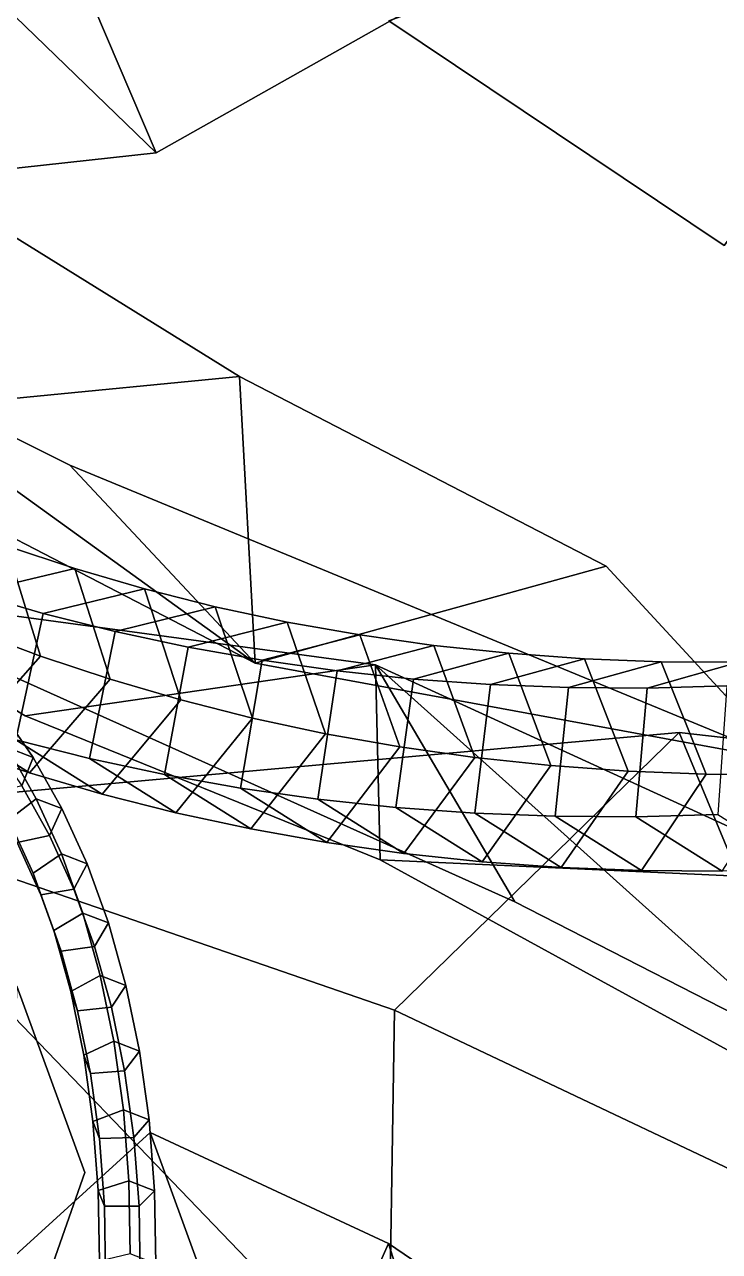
# Model space of a CAD drawing. Header units: metres. Extents: x -219 to 389, y -251 to 301.
# Drawn here: x 323.79 to 333.72, y -26.41 to -8.87 of the extents above; entities that cross this region are included whole.
import ezdxf

# ---------------------------------------------------------------- set-up
doc = ezdxf.new("R2010")
doc.units = ezdxf.units.M

msp = doc.modelspace()

# ---------------------------------------------------------------- linework, layer by layer
at = {"layer": 'Breeder_Intrnd', "color": 3}
for points in [[(323.0439, -17.5353, 832.8173), (324.0191, -17.9013, 834.0632), (323.5338, -16.3245, 834.9064), (322.5745, -15.9648, 833.681)], [(323.5338, -16.3245, 834.9064), (324.5109, -16.6495, 836.1274), (323.0457, -16.9949, 837.2075), (322.0525, -16.6642, 835.9661)], [(324.0191, -17.9013, 834.0632), (325.0123, -18.232, 835.3046), (324.5109, -16.6495, 836.1274), (323.5338, -16.3245, 834.9064)], [(324.5109, -16.6495, 836.1274), (325.505, -16.9395, 837.3435), (324.0562, -17.29, 838.4439), (323.0457, -16.9949, 837.2075)], [(325.0123, -18.232, 835.3046), (326.0229, -18.5271, 836.541), (325.505, -16.9395, 837.3435), (324.5109, -16.6495, 836.1274)], [(323.0457, -16.9949, 837.2075), (324.0562, -17.29, 838.4439), (323.6652, -19.09763, 838.3318), (322.6278, -18.794, 837.0623)], [(325.505, -16.9395, 837.3435), (326.5157, -17.1945, 838.5538), (325.0836, -17.5496, 839.6744), (324.0562, -17.29, 838.4439)], [(326.0229, -18.5271, 836.541), (327.0502, -18.7867, 837.7715), (326.5157, -17.1945, 838.5538), (325.505, -16.9395, 837.3435)], [(324.0562, -17.29, 838.4439), (325.0836, -17.5496, 839.6744), (324.7197, -19.3645, 839.5952), (323.6652, -19.09763, 838.3318)], [(326.5157, -17.1945, 838.5538), (327.5422, -17.4142, 839.7576), (326.1271, -17.7732, 840.8984), (325.0836, -17.5496, 839.6744)], [(327.0502, -18.7867, 837.7715), (328.0938, -19.01039, 838.9955), (327.5422, -17.4142, 839.7576), (326.5157, -17.1945, 838.5538)], [(321.8412, -18.8539, 833.3147), (322.8422, -19.2302, 834.5939), (324.0191, -17.9013, 834.0632), (323.0439, -17.5353, 832.8173)], [(327.5422, -17.4142, 839.7576), (328.584, -17.5985, 840.9542), (327.1862, -17.961, 842.115), (326.1271, -17.7732, 840.8984)], [(328.0938, -19.01039, 838.9955), (329.1529, -19.1981, 840.2121), (328.584, -17.5985, 840.9542), (327.5422, -17.4142, 839.7576)], [(325.0836, -17.5496, 839.6744), (326.1271, -17.7732, 840.8984), (325.7909, -19.5946, 840.8519), (324.7197, -19.3645, 839.5952)], [(328.584, -17.5985, 840.9542), (329.6405, -17.7474, 842.1429), (328.2602, -18.1126, 843.3235), (327.1862, -17.961, 842.115)], [(329.1529, -19.1981, 840.2121), (330.2268, -19.3497, 841.4207), (329.6405, -17.7474, 842.1429), (328.584, -17.5985, 840.9542)], [(326.1271, -17.7732, 840.8984), (327.1862, -17.961, 842.115), (326.8781, -19.7879, 842.1011), (325.7909, -19.5946, 840.8519)], [(329.6405, -17.7474, 842.1429), (330.711, -17.8607, 843.3229), (329.3484, -18.2281, 844.5233), (328.2602, -18.1126, 843.3235)], [(330.711, -17.8607, 843.3229), (331.7949, -17.9383, 844.4935), (330.4502, -18.3073, 845.7136), (329.3484, -18.2281, 844.5233)], [(330.2268, -19.3497, 841.4207), (331.315, -19.4652, 842.6204), (330.711, -17.8607, 843.3229), (329.6405, -17.7474, 842.1429)], [(331.315, -19.4652, 842.6204), (332.4168, -19.5444, 843.8107), (331.7949, -17.9383, 844.4935), (330.711, -17.8607, 843.3229)], [(322.8422, -19.2302, 834.5939), (323.8616, -19.5702, 835.8685), (325.0123, -18.232, 835.3046), (324.0191, -17.9013, 834.0632)], [(327.1862, -17.961, 842.115), (328.2602, -18.1126, 843.3235), (327.9805, -19.944, 843.342), (326.8781, -19.7879, 842.1011)], [(331.7949, -17.9383, 844.4935), (332.8914, -17.9803, 845.6541), (331.5649, -18.3503, 846.8936), (330.4502, -18.3073, 845.7136)], [(332.8914, -17.9803, 845.6541), (334, -17.9865, 846.804), (332.6919, -18.3569, 848.0627), (331.5649, -18.3503, 846.8936)], [(332.4168, -19.5444, 843.8107), (333.5316, -19.5874, 844.9907), (332.8914, -17.9803, 845.6541), (331.7949, -17.9383, 844.4935)], [(334, -17.9865, 846.804), (335.12, -17.957, 847.9423), (333.8305, -18.3273, 849.2202), (332.6919, -18.3569, 848.0627)], [(333.5316, -19.5874, 844.9907), (334.6586, -19.594, 846.1598), (334, -17.9865, 846.804), (332.8914, -17.9803, 845.6541)], [(323.8616, -19.5702, 835.8685), (324.899, -19.8737, 837.138), (326.0229, -18.5271, 836.541), (325.0123, -18.232, 835.3046)], [(328.2602, -18.1126, 843.3235), (329.3484, -18.2281, 844.5233), (329.0976, -20.06314, 844.574), (327.9805, -19.944, 843.342)], [(329.3484, -18.2281, 844.5233), (330.4502, -18.3073, 845.7136), (330.2286, -20.1449, 845.7961), (329.0976, -20.06314, 844.574)], [(330.4502, -18.3073, 845.7136), (331.5649, -18.3503, 846.8936), (331.3729, -20.1895, 847.0078), (330.2286, -20.1449, 845.7961)], [(331.5649, -18.3503, 846.8936), (332.6919, -18.3569, 848.0627), (332.5298, -20.1968, 848.2083), (331.3729, -20.1895, 847.0078)], [(332.6919, -18.3569, 848.0627), (333.8305, -18.3273, 849.2202), (333.6987, -20.1669, 849.3968), (332.5298, -20.1968, 848.2083)], [(321.6084, -18.4541, 835.7877), (322.6278, -18.794, 837.0623), (323.8616, -19.5702, 835.8685), (322.8422, -19.2302, 834.5939)], [(324.899, -19.8737, 837.138), (325.9535, -20.1406, 838.4014), (327.0502, -18.7867, 837.7715), (326.0229, -18.5271, 836.541)], [(322.6278, -18.794, 837.0623), (323.6652, -19.09763, 838.3318), (324.899, -19.8737, 837.138), (323.8616, -19.5702, 835.8685)], [(325.9535, -20.1406, 838.4014), (327.0247, -20.3708, 839.6581), (328.0938, -19.01039, 838.9955), (327.0502, -18.7867, 837.7715)], [(323.6652, -19.09763, 838.3318), (324.7197, -19.3645, 839.5952), (325.9535, -20.1406, 838.4014), (324.899, -19.8737, 837.138)], [(327.0247, -20.3708, 839.6581), (328.1118, -20.564, 840.9073), (329.1529, -19.1981, 840.2121), (328.0938, -19.01039, 838.9955)], [(328.1118, -20.564, 840.9073), (329.2143, -20.7202, 842.1483), (330.2268, -19.3497, 841.4207), (329.1529, -19.1981, 840.2121)], [(324.7197, -19.3645, 839.5952), (325.7909, -19.5946, 840.8519), (327.0247, -20.3708, 839.6581), (325.9535, -20.1406, 838.4014)], [(329.2143, -20.7202, 842.1483), (330.3314, -20.8392, 843.3802), (331.315, -19.4652, 842.6204), (330.2268, -19.3497, 841.4207)], [(330.3314, -20.8392, 843.3802), (331.4624, -20.9211, 844.6024), (332.4168, -19.5444, 843.8107), (331.315, -19.4652, 842.6204)], [(325.7909, -19.5946, 840.8519), (326.8781, -19.7879, 842.1011), (328.1118, -20.564, 840.9073), (327.0247, -20.3708, 839.6581)], [(331.4624, -20.9211, 844.6024), (332.6067, -20.9656, 845.814), (333.5316, -19.5874, 844.9907), (332.4168, -19.5444, 843.8107)], [(332.6067, -20.9656, 845.814), (333.7636, -20.9729, 847.0145), (334.6586, -19.594, 846.1598), (333.5316, -19.5874, 844.9907)], [(326.8781, -19.7879, 842.1011), (327.9805, -19.944, 843.342), (329.2143, -20.7202, 842.1483), (328.1118, -20.564, 840.9073)], [(327.9805, -19.944, 843.342), (329.0976, -20.06314, 844.574), (330.3314, -20.8392, 843.3802), (329.2143, -20.7202, 842.1483)], [(329.0976, -20.06314, 844.574), (330.2286, -20.1449, 845.7961), (331.4624, -20.9211, 844.6024), (330.3314, -20.8392, 843.3802)], [(330.2286, -20.1449, 845.7961), (331.3729, -20.1895, 847.0078), (332.6067, -20.9656, 845.814), (331.4624, -20.9211, 844.6024)], [(332.5298, -20.1968, 848.2083), (333.6987, -20.1669, 849.3968), (334.9325, -20.943, 848.203), (333.7636, -20.9729, 847.0145)], [(331.3729, -20.1895, 847.0078), (332.5298, -20.1968, 848.2083), (333.7636, -20.9729, 847.0145), (332.6067, -20.9656, 845.814)]]:
    msp.add_3dface(points, dxfattribs=at)
at = {"layer": 'Breeder_Leaf', "color": 3}
for points in [[(325.6717, -10.7066, 809.1105), (318.7533, -4.01784, 813.3266), (322.8117, -4.01583, 807.4607)], [(325.6717, -10.7066, 809.1105), (322.8117, -4.01583, 807.4607), (318.7533, -4.01784, 813.3266)], [(318.7533, -4.01784, 813.3266), (325.6717, -10.7066, 809.1105), (320.8367, -11.2359, 814.5614)], [(318.7533, -4.01784, 813.3266), (320.8367, -11.2359, 814.5614), (325.6717, -10.7066, 809.1105)], [(322.8117, -4.01583, 807.4607), (329.4283, -8.5898, 802.8528), (325.6717, -10.7066, 809.1105)], [(322.8117, -4.01583, 807.4607), (325.6717, -10.7066, 809.1105), (329.4283, -8.5898, 802.8528)], [(333.7917, -12.03244, 856.6388), (328.9961, -8.8179, 860.9739), (338.9533, -5.2066, 858.2041)], [(333.7917, -12.03244, 856.6388), (338.9533, -5.2066, 858.2041), (328.9961, -8.8179, 860.9739)], [(320.7918, -20.1032, 887.2748), (333.147, -18.9937, 888.1226), (329.077, -22.9613, 887.4192)], [(320.7918, -20.1032, 887.2748), (329.077, -22.9613, 887.4192), (333.147, -18.9937, 888.1226)], [(329.077, -22.9613, 887.4192), (333.147, -18.9937, 888.1226), (336.1917, -26.3339, 883.3494)], [(329.077, -22.9613, 887.4192), (336.1917, -26.3339, 883.3494), (333.147, -18.9937, 888.1226)], [(336.1917, -26.3339, 883.3494), (333.147, -18.9937, 888.1226), (339.5609, -19.7207, 884.1119)], [(336.1917, -26.3339, 883.3494), (339.5609, -19.7207, 884.1119), (333.147, -18.9937, 888.1226)], [(328.989, -28.6224, 889.0211), (320.7918, -20.1032, 887.2748), (329.077, -22.9613, 887.4192)], [(328.989, -28.6224, 889.0211), (329.077, -22.9613, 887.4192), (320.7918, -20.1032, 887.2748)], [(323.4244, -28.7763, 844.7497), (323.6797, -22.6189, 845.5944), (324.6536, -25.2804, 841.6843)], [(323.4244, -28.7763, 844.7497), (324.6536, -25.2804, 841.6843), (323.6797, -22.6189, 845.5944)], [(336.1917, -26.3339, 883.3494), (328.989, -28.6224, 889.0211), (329.077, -22.9613, 887.4192)], [(336.1917, -26.3339, 883.3494), (329.077, -22.9613, 887.4192), (328.989, -28.6224, 889.0211)], [(327.4394, -29.8003, 840.9429), (322.7969, -27.2475, 838.9756), (325.5883, -24.7101, 835.3644)], [(327.4394, -29.8003, 840.9429), (325.5883, -24.7101, 835.3644), (322.7969, -27.2475, 838.9756)], [(327.4394, -29.8003, 840.9429), (325.5883, -24.7101, 835.3644), (328.9946, -26.2969, 830.6832)], [(327.4394, -29.8003, 840.9429), (328.9946, -26.2969, 830.6832), (325.5883, -24.7101, 835.3644)], [(327.4394, -29.8003, 840.9429), (328.9946, -26.2969, 830.6832), (330.9636, -32.5271, 836.4271)], [(327.4394, -29.8003, 840.9429), (330.9636, -32.5271, 836.4271), (328.9946, -26.2969, 830.6832)], [(328.9946, -26.2969, 830.6832), (333.712, -29.516, 826.2664), (330.9636, -32.5271, 836.4271)], [(328.9946, -26.2969, 830.6832), (330.9636, -32.5271, 836.4271), (333.712, -29.516, 826.2664)], [(333.6598, -33.6232, 885.5049), (328.989, -28.6224, 889.0211), (336.1917, -26.3339, 883.3494)], [(333.6598, -33.6232, 885.5049), (336.1917, -26.3339, 883.3494), (328.989, -28.6224, 889.0211)], [(341.6929, -29.00261, 879.6759), (333.6598, -33.6232, 885.5049), (336.1917, -26.3339, 883.3494)], [(341.6929, -29.00261, 879.6759), (336.1917, -26.3339, 883.3494), (333.6598, -33.6232, 885.5049)]]:
    msp.add_3dface(points, dxfattribs=at)
at = {"layer": 'Breeder_Petiole', "color": 3}
for points in [[(323.4548, -18.6816, 835.8462), (323.9144, -19.3499, 836.6601), (323.5485, -19.2077, 836.9835), (323.0889, -18.5393, 836.1696)], [(323.3073, -19.1072, 835.629), (323.7521, -19.7562, 836.4176), (323.9144, -19.3499, 836.6601), (323.4548, -18.6816, 835.8462)], [(323.5485, -19.2077, 836.9835), (323.9589, -19.9388, 837.7693), (323.566, -20.2391, 837.6945), (323.1689, -19.5294, 836.9331)], [(323.9144, -19.3499, 836.6601), (324.3247, -20.08109, 837.4459), (323.9589, -19.9388, 837.7693), (323.5485, -19.2077, 836.9835)], [(323.7521, -19.7562, 836.4176), (324.1491, -20.4659, 837.179), (324.3247, -20.08109, 837.4459), (323.9144, -19.3499, 836.6601)], [(323.294, -19.8664, 836.5854), (323.6829, -20.563, 837.3318), (324.1491, -20.4659, 837.179), (323.7521, -19.7562, 836.4176)], [(323.9589, -19.9388, 837.7693), (324.3177, -20.7287, 838.5227), (323.9131, -21.00578, 838.4244), (323.566, -20.2391, 837.6945)], [(324.3247, -20.08109, 837.4459), (324.6836, -20.8709, 838.1993), (324.3177, -20.7287, 838.5227), (323.9589, -19.9388, 837.7693)], [(324.1491, -20.4659, 837.179), (324.4962, -21.2325, 837.9089), (324.6836, -20.8709, 838.1993), (324.3247, -20.08109, 837.4459)], [(323.566, -20.2391, 837.6945), (323.9131, -21.00578, 838.4244), (324.0228, -21.3153, 838.0472), (323.6829, -20.563, 837.3318)], [(323.6829, -20.563, 837.3318), (324.0228, -21.3153, 838.0472), (324.4962, -21.2325, 837.9089), (324.1491, -20.4659, 837.179)], [(324.3177, -20.7287, 838.5227), (324.6231, -21.5731, 839.2397), (324.2083, -21.8252, 839.1189), (323.9131, -21.00578, 838.4244)], [(324.6836, -20.8709, 838.1993), (324.989, -21.7154, 838.9163), (324.6231, -21.5731, 839.2397), (324.3177, -20.7287, 838.5227)], [(324.4962, -21.2325, 837.9089), (324.7915, -22.05197, 838.6034), (324.989, -21.7154, 838.9163), (324.6836, -20.8709, 838.1993)], [(323.9131, -21.00578, 838.4244), (324.2083, -21.8252, 839.1189), (324.3118, -22.1194, 838.7279), (324.0228, -21.3153, 838.0472)], [(324.0228, -21.3153, 838.0472), (324.3118, -22.1194, 838.7279), (324.7915, -22.05197, 838.6034), (324.4962, -21.2325, 837.9089)], [(324.6231, -21.5731, 839.2397), (324.8735, -22.4675, 839.9163), (324.4502, -22.6929, 839.7742), (324.2083, -21.8252, 839.1189)], [(324.989, -21.7154, 838.9163), (325.2393, -22.6097, 839.5929), (324.8735, -22.4675, 839.9163), (324.6231, -21.5731, 839.2397)], [(324.7915, -22.05197, 838.6034), (325.0334, -22.9197, 839.2587), (325.2393, -22.6097, 839.5929), (324.989, -21.7154, 838.9163)], [(324.2083, -21.8252, 839.1189), (324.4502, -22.6929, 839.7742), (324.5485, -22.9708, 839.3702), (324.3118, -22.1194, 838.7279)], [(324.3118, -22.1194, 838.7279), (324.5485, -22.9708, 839.3702), (325.0334, -22.9197, 839.2587), (324.7915, -22.05197, 838.6034)], [(324.8735, -22.4675, 839.9163), (325.0674, -23.4069, 840.5489), (324.6374, -23.6043, 840.3868), (324.4502, -22.6929, 839.7742)], [(325.2393, -22.6097, 839.5929), (325.4332, -23.5492, 840.2255), (325.0674, -23.4069, 840.5489), (324.8735, -22.4675, 839.9163)], [(325.0334, -22.9197, 839.2587), (325.2205, -23.8311, 839.8713), (325.4332, -23.5492, 840.2255), (325.2393, -22.6097, 839.5929)], [(324.4502, -22.6929, 839.7742), (324.6374, -23.6043, 840.3868), (324.7315, -23.865, 839.9705), (324.5485, -22.9708, 839.3702)], [(324.5485, -22.9708, 839.3702), (324.7315, -23.865, 839.9705), (325.2205, -23.8311, 839.8713), (325.0334, -22.9197, 839.2587)], [(325.0674, -23.4069, 840.5489), (325.2038, -24.3864, 841.1342), (324.7688, -24.5545, 840.9535), (324.6374, -23.6043, 840.3868)], [(325.4332, -23.5492, 840.2255), (325.5696, -24.5286, 840.8107), (325.2038, -24.3864, 841.1342), (325.0674, -23.4069, 840.5489)], [(324.6374, -23.6043, 840.3868), (324.7688, -24.5545, 840.9535), (324.8598, -24.7971, 840.5257), (324.7315, -23.865, 839.9705)], [(325.2205, -23.8311, 839.8713), (325.3519, -24.7812, 840.438), (325.5696, -24.5286, 840.8107), (325.4332, -23.5492, 840.2255)], [(324.7315, -23.865, 839.9705), (324.8598, -24.7971, 840.5257), (325.3519, -24.7812, 840.438), (325.2205, -23.8311, 839.8713)], [(325.2038, -24.3864, 841.1342), (325.282, -25.4005, 841.6687), (324.8437, -25.5381, 841.4709), (324.7688, -24.5545, 840.9535)], [(325.5696, -24.5286, 840.8107), (325.6478, -25.5428, 841.3453), (325.282, -25.4005, 841.6687), (325.2038, -24.3864, 841.1342)], [(325.3519, -24.7812, 840.438), (325.4268, -25.7649, 840.9554), (325.6478, -25.5428, 841.3453), (325.5696, -24.5286, 840.8107)], [(324.7688, -24.5545, 840.9535), (324.8437, -25.5381, 841.4709), (324.9327, -25.762, 841.0327), (324.8598, -24.7971, 840.5257)], [(324.8598, -24.7971, 840.5257), (324.9327, -25.762, 841.0327), (325.4268, -25.7649, 840.9554), (325.3519, -24.7812, 840.438)], [(325.282, -25.4005, 841.6687), (325.3015, -26.4439, 842.1498), (324.8618, -26.55, 841.9365), (324.8437, -25.5381, 841.4709)], [(325.6478, -25.5428, 841.3453), (325.6674, -26.5861, 841.8264), (325.3015, -26.4439, 842.1498), (325.282, -25.4005, 841.6687)], [(324.8437, -25.5381, 841.4709), (324.8618, -26.55, 841.9365), (324.9499, -26.7546, 841.4887), (324.9327, -25.762, 841.0327)], [(325.4268, -25.7649, 840.9554), (325.4449, -26.7768, 841.421), (325.6674, -26.5861, 841.8264), (325.6478, -25.5428, 841.3453)], [(324.9327, -25.762, 841.0327), (324.9499, -26.7546, 841.4887), (325.4449, -26.7768, 841.421), (325.4268, -25.7649, 840.9554)]]:
    msp.add_3dface(points, dxfattribs=at)
at = {"layer": 'Breeder_Stipule', "color": 3}
for points in [[(321.2333, -10.4127, 864.9042), (326.8617, -13.9052, 861.9641), (320.3893, -14.5311, 860.5518)], [(321.2333, -10.4127, 864.9042), (320.3893, -14.5311, 860.5518), (326.8617, -13.9052, 861.9641)], [(327.0865, -18.0031, 854.7963), (324.4359, -15.1723, 849.1987), (320.3142, -13.1139, 853.7009)], [(327.0865, -18.0031, 854.7963), (320.3142, -13.1139, 853.7009), (324.4359, -15.1723, 849.1987)], [(327.0865, -18.0031, 854.7963), (320.3142, -13.1139, 853.7009), (320.3893, -14.5311, 860.5518)], [(327.0865, -18.0031, 854.7963), (320.3893, -14.5311, 860.5518), (320.3142, -13.1139, 853.7009)], [(320.3893, -14.5311, 860.5518), (326.8617, -13.9052, 861.9641), (327.0865, -18.0031, 854.7963)], [(320.3893, -14.5311, 860.5518), (327.0865, -18.0031, 854.7963), (326.8617, -13.9052, 861.9641)], [(327.0865, -18.0031, 854.7963), (326.8617, -13.9052, 861.9641), (332.1053, -16.6132, 858.6639)], [(327.0865, -18.0031, 854.7963), (332.1053, -16.6132, 858.6639), (326.8617, -13.9052, 861.9641)], [(334.6739, -19.3977, 848.4179), (324.4359, -15.1723, 849.1987), (327.0865, -18.0031, 854.7963)], [(334.6739, -19.3977, 848.4179), (327.0865, -18.0031, 854.7963), (324.4359, -15.1723, 849.1987)], [(327.0865, -18.0031, 854.7963), (332.1053, -16.6132, 858.6639), (334.6739, -19.3977, 848.4179)], [(327.0865, -18.0031, 854.7963), (334.6739, -19.3977, 848.4179), (332.1053, -16.6132, 858.6639)], [(320.862, -16.9476, 832.5501), (323.7986, -18.7566, 821.9962), (328.8047, -18.0241, 826.554)], [(320.862, -16.9476, 832.5501), (328.8047, -18.0241, 826.554), (323.7986, -18.7566, 821.9962)], [(328.8047, -18.0241, 826.554), (330.7974, -21.411, 831.7151), (320.862, -16.9476, 832.5501)], [(328.8047, -18.0241, 826.554), (320.862, -16.9476, 832.5501), (330.7974, -21.411, 831.7151)], [(328.8047, -18.0241, 826.554), (323.7986, -18.7566, 821.9962), (328.8745, -20.8148, 818.6058)], [(328.8047, -18.0241, 826.554), (328.8745, -20.8148, 818.6058), (323.7986, -18.7566, 821.9962)], [(328.8047, -18.0241, 826.554), (328.8745, -20.8148, 818.6058), (335.5583, -21.1187, 820.6511)], [(328.8047, -18.0241, 826.554), (335.5583, -21.1187, 820.6511), (328.8745, -20.8148, 818.6058)], [(335.5583, -21.1187, 820.6511), (334.9483, -23.5382, 826.8196), (328.8047, -18.0241, 826.554)], [(335.5583, -21.1187, 820.6511), (328.8047, -18.0241, 826.554), (334.9483, -23.5382, 826.8196)], [(328.8047, -18.0241, 826.554), (334.9483, -23.5382, 826.8196), (330.7974, -21.411, 831.7151)], [(328.8047, -18.0241, 826.554), (330.7974, -21.411, 831.7151), (334.9483, -23.5382, 826.8196)], [(335.5583, -21.1187, 820.6511), (328.8745, -20.8148, 818.6058), (334.9403, -24.1362, 815.2356)], [(335.5583, -21.1187, 820.6511), (334.9403, -24.1362, 815.2356), (328.8745, -20.8148, 818.6058)]]:
    msp.add_3dface(points, dxfattribs=at)

doc.saveas('drawing.dxf')
